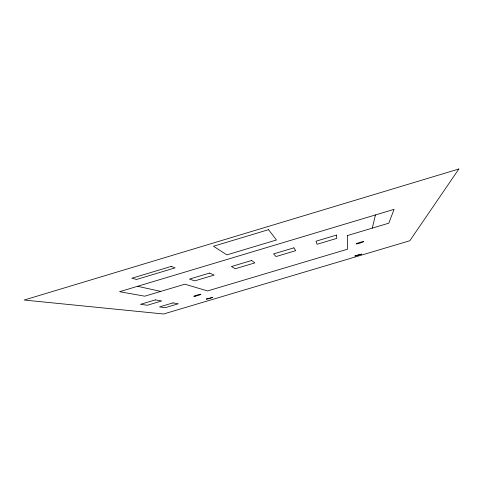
<?xml version="1.0" encoding="UTF-8"?>
<svg xmlns="http://www.w3.org/2000/svg" width="483" height="483" viewBox="0 0 483 483"><rect width="100%" height="100%" fill="white"/><g stroke="black" fill="none" stroke-linecap="round" stroke-linejoin="round"><path stroke-width="0.72" d="M372.278 228.127L375.454 214.935M137.57 286.298L160.773 291.4M347.555 235.523L347.5 249.204L207.569 290.935L184.862 284.197L144.761 296.188L119.591 291.69L394.086 209.35L388.809 223.182L347.555 235.523M458.85 169.008L409.819 240.739L163.592 313.992L24.15 300.04L458.85 169.008M354.957 255.984L361.399 254.143L354.957 255.984M206.295 299.068L208.203 298.88L212.659 297.389L206.295 299.068M268.548 229.666L213.474 246.252L226.865 254.879L276.451 239.985L268.548 229.666M171.205 266.411L131.853 278.238L136.617 279.44L175.106 267.872L171.205 266.411M209.586 273.076L189.487 279.096L194.758 280.877L214.186 275.062L209.586 273.076M251.625 260.488L231.417 266.544L235.293 268.747L254.837 262.903L251.625 260.488M293.924 247.827L273.589 253.913L276.065 256.551L295.711 250.671L293.924 247.827M336.464 235.088L316.015 241.21L317.065 244.283L336.826 238.373L336.464 235.088M155.339 299.895L140.493 304.326L147.327 305.256L161.69 300.969L155.339 299.895M173.041 302.889L159.541 306.91L165.186 307.677L178.287 303.777L173.041 302.889M357.945 243.661A3.973 0.356 -16.8 0 0 363.705 241.621A3.973 0.356 -16.8 0 0 358.066 242.985A3.973 0.356 -16.8 0 0 357.945 243.661M195.277 296.17A3.731 0.314 -15.9 0 0 200.94 294.34A3.731 0.314 -15.9 0 0 195.875 295.439A3.731 0.314 -15.9 0 0 195.277 296.17"/></g></svg>
